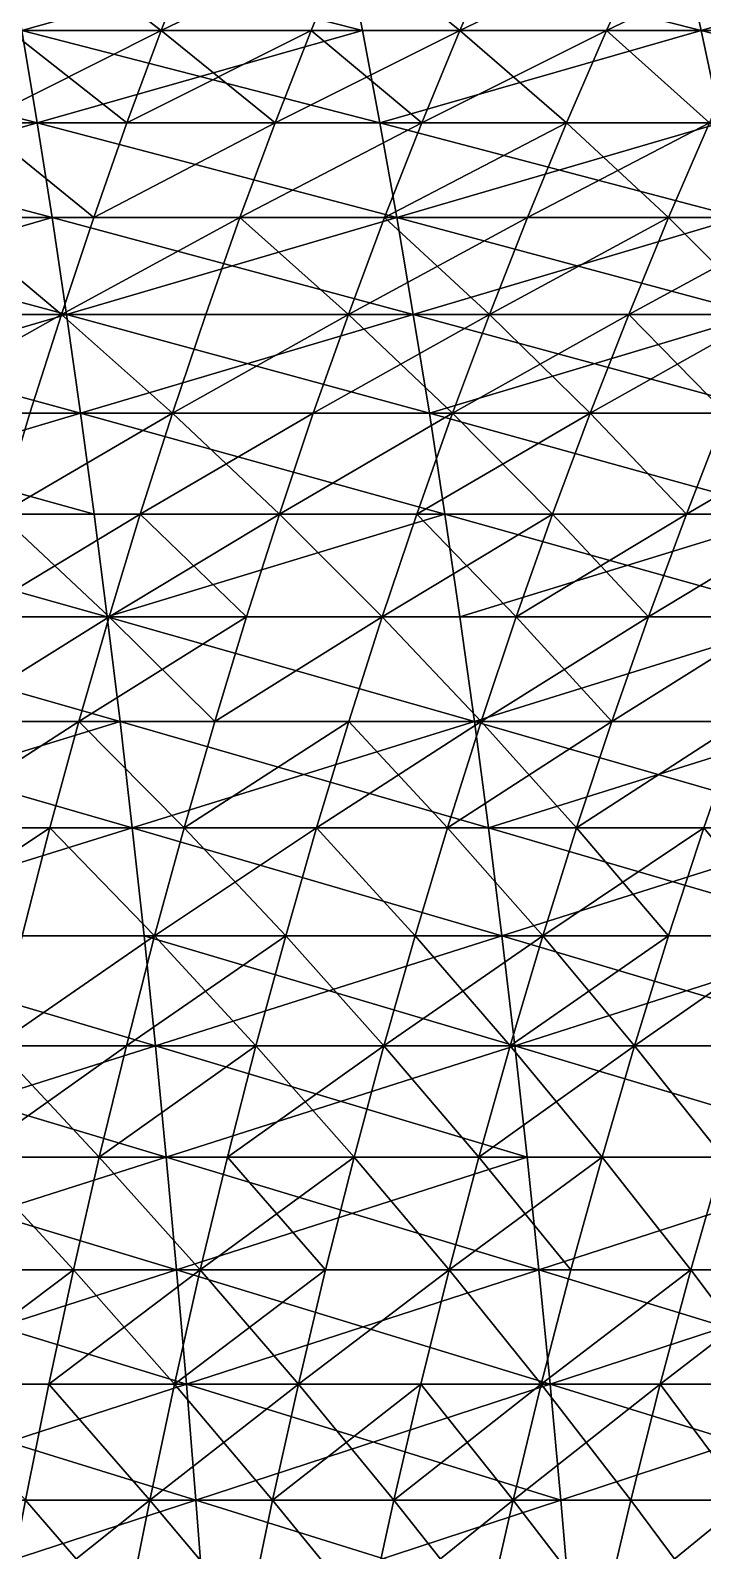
# Model space of a CAD drawing. Header units: millimetres. Extents: x -3250 to 6200, y -3250 to 3250.
# Drawn here: x 4178.6 to 4283.7, y 321.1 to 558.6 of the extents above; entities that cross this region are included whole.
import ezdxf

# ---------------------------------------------------------------- set-up
doc = ezdxf.new("R2010")
doc.units = ezdxf.units.MM
doc.header["$MEASUREMENT"] = 0
doc.layers.add('MESH_3D', color=2, linetype='CONTINUOUS')

msp = doc.modelspace()

# ---------------------------------------------------------------- linework, layer by layer
at = {"layer": 'MESH_3D'}
for points in [[(4156.18, 572.69, 1821.39), (4175.32, 558.59, 1843.71), (4180.47, 572.69, 1830.58)], [(4174.84, 572.69, 674.2), (4227.72, 572.69, 684.21), (4177.28, 558.59, 660.31)], [(4230.51, 558.59, 26029.61), (4174.84, 572.69, 26025.8), (4177.28, 558.59, 26039.69)], [(4227.72, 572.69, 26015.79), (4174.84, 572.69, 26025.8), (4230.51, 558.59, 26029.61)], [(4175.32, 558.59, 1843.71), (4199.04, 558.59, 1853.36), (4180.47, 572.69, 1830.58)], [(4177.28, 558.59, 660.31), (4227.72, 572.69, 684.21), (4230.51, 558.59, 670.39)], [(4180.47, 572.69, 1830.58), (4199.04, 558.59, 1853.36), (4204.52, 572.69, 1840.36)], [(4199.04, 558.59, 1853.36), (4228.32, 572.69, 1850.75), (4204.52, 572.69, 1840.36)], [(4199.04, 558.59, 1853.36), (4222.52, 558.59, 1863.6), (4228.32, 572.69, 1850.75)], [(4222.52, 558.59, 1863.6), (4245.73, 558.59, 1874.43), (4228.32, 572.69, 1850.75)], [(4227.72, 572.69, 684.21), (4280.33, 572.69, 695.53), (4283.47, 558.59, 681.78)], [(4227.72, 572.69, 684.21), (4283.47, 558.59, 681.78), (4230.51, 558.59, 670.39)], [(4283.47, 558.59, 26018.22), (4227.72, 572.69, 26015.79), (4230.51, 558.59, 26029.61)], [(4280.33, 572.69, 26004.47), (4227.72, 572.69, 26015.79), (4283.47, 558.59, 26018.22)], [(4228.32, 572.69, 1850.75), (4245.73, 558.59, 1874.43), (4251.85, 572.69, 1861.72)], [(4245.73, 558.59, 1874.43), (4275.1, 572.69, 1873.28), (4251.85, 572.69, 1861.72)], [(4245.73, 558.59, 1874.43), (4268.67, 558.59, 1885.83), (4275.1, 572.69, 1873.28)], [(4268.67, 558.59, 1885.83), (4291.31, 558.59, 1897.8), (4298.06, 572.69, 1885.41)], [(4268.67, 558.59, 1885.83), (4298.06, 572.69, 1885.41), (4275.1, 572.69, 1873.28)], [(4280.33, 572.69, 695.53), (4332.65, 572.69, 708.16), (4336.13, 558.59, 694.49)], [(4280.33, 572.69, 695.53), (4336.13, 558.59, 694.49), (4283.47, 558.59, 681.78)], [(4332.65, 572.69, 25991.84), (4280.33, 572.69, 26004.47), (4283.47, 558.59, 26018.22)], [(4332.65, 572.69, 25991.84), (4283.47, 558.59, 26018.22), (4336.13, 558.59, 26005.51)], [(4123.82, 558.59, 651.57), (4179.67, 544.14, 646.78), (4125.87, 544.14, 637.98)], [(4123.82, 558.59, 651.57), (4177.28, 558.59, 660.31), (4179.67, 544.14, 646.78)], [(4177.28, 558.59, 26039.69), (4125.87, 544.14, 26062.02), (4179.67, 544.14, 26053.22)], [(4170.29, 544.14, 1856.5), (4199.04, 558.59, 1853.36), (4175.32, 558.59, 1843.71)], [(4170.29, 544.14, 1856.5), (4193.7, 544.14, 1866.03), (4199.04, 558.59, 1853.36)], [(4193.7, 544.14, 24833.97), (4170.29, 544.14, 24843.5), (4175.32, 558.59, 24856.29)], [(4193.7, 544.14, 24833.97), (4175.32, 558.59, 24856.29), (4199.04, 558.59, 24846.64)], [(4177.28, 558.59, 660.31), (4233.23, 544.14, 656.91), (4179.67, 544.14, 646.78)], [(4177.28, 558.59, 660.31), (4230.51, 558.59, 670.39), (4233.23, 544.14, 656.91)], [(4230.51, 558.59, 26029.61), (4177.28, 558.59, 26039.69), (4179.67, 544.14, 26053.22)], [(4230.51, 558.59, 26029.61), (4179.67, 544.14, 26053.22), (4233.23, 544.14, 26043.09)], [(4193.7, 544.14, 1866.03), (4216.86, 544.14, 1876.14), (4222.52, 558.59, 1863.6)], [(4193.7, 544.14, 1866.03), (4222.52, 558.59, 1863.6), (4199.04, 558.59, 1853.36)], [(4216.86, 544.14, 24823.86), (4193.7, 544.14, 24833.97), (4199.04, 558.59, 24846.64)], [(4216.86, 544.14, 24823.86), (4199.04, 558.59, 24846.64), (4222.52, 558.59, 24836.4)], [(4216.86, 544.14, 1876.14), (4239.77, 544.14, 1886.82), (4222.52, 558.59, 1863.6)], [(4245.73, 558.59, 24825.57), (4216.86, 544.14, 24823.86), (4222.52, 558.59, 24836.4)], [(4239.77, 544.14, 24813.18), (4216.86, 544.14, 24823.86), (4245.73, 558.59, 24825.57)], [(4222.52, 558.59, 1863.6), (4239.77, 544.14, 1886.82), (4245.73, 558.59, 1874.43)], [(4230.51, 558.59, 670.39), (4283.47, 558.59, 681.78), (4233.23, 544.14, 656.91)], [(4283.47, 558.59, 26018.22), (4230.51, 558.59, 26029.61), (4233.23, 544.14, 26043.09)], [(4233.23, 544.14, 656.91), (4283.47, 558.59, 681.78), (4286.53, 544.14, 668.38)], [(4283.47, 558.59, 26018.22), (4233.23, 544.14, 26043.09), (4286.53, 544.14, 26031.62)], [(4239.77, 544.14, 1886.82), (4268.67, 558.59, 1885.83), (4245.73, 558.59, 1874.43)], [(4239.77, 544.14, 1886.82), (4262.4, 544.14, 1898.06), (4268.67, 558.59, 1885.83)], [(4262.4, 544.14, 24801.94), (4239.77, 544.14, 24813.18), (4245.73, 558.59, 24825.57)], [(4262.4, 544.14, 24801.94), (4245.73, 558.59, 24825.57), (4268.67, 558.59, 24814.17)], [(4262.4, 544.14, 1898.06), (4284.74, 544.14, 1909.87), (4268.67, 558.59, 1885.83)], [(4284.74, 544.14, 24790.13), (4262.4, 544.14, 24801.94), (4268.67, 558.59, 24814.17)], [(4268.67, 558.59, 1885.83), (4284.74, 544.14, 1909.87), (4291.31, 558.59, 1897.8)], [(4284.74, 544.14, 24790.13), (4268.67, 558.59, 24814.17), (4291.31, 558.59, 24802.2)], [(4283.47, 558.59, 681.78), (4336.13, 558.59, 694.49), (4339.52, 544.14, 681.17)], [(4283.47, 558.59, 681.78), (4339.52, 544.14, 681.17), (4286.53, 544.14, 668.38)], [(4336.13, 558.59, 26005.51), (4283.47, 558.59, 26018.22), (4286.53, 544.14, 26031.62)], [(4125.87, 544.14, 637.98), (4182, 529.35, 633.6), (4127.87, 529.35, 624.75)], [(4125.87, 544.14, 637.98), (4179.67, 544.14, 646.78), (4182, 529.35, 633.6)], [(4179.67, 544.14, 26053.22), (4125.87, 544.14, 26062.02), (4127.87, 529.35, 26075.25)], [(4179.67, 544.14, 26053.22), (4127.87, 529.35, 26075.25), (4182, 529.35, 26066.4)], [(4165.4, 529.35, 1868.96), (4188.5, 529.35, 1878.36), (4170.29, 544.14, 1856.5)], [(4188.5, 529.35, 24821.64), (4165.4, 529.35, 24831.04), (4170.29, 544.14, 24843.5)], [(4170.29, 544.14, 1856.5), (4188.5, 529.35, 1878.36), (4193.7, 544.14, 1866.03)], [(4188.5, 529.35, 24821.64), (4170.29, 544.14, 24843.5), (4193.7, 544.14, 24833.97)], [(4179.67, 544.14, 646.78), (4235.89, 529.35, 643.79), (4182, 529.35, 633.6)], [(4179.67, 544.14, 646.78), (4233.23, 544.14, 656.91), (4235.89, 529.35, 643.79)], [(4235.89, 529.35, 26056.21), (4179.67, 544.14, 26053.22), (4182, 529.35, 26066.4)], [(4233.23, 544.14, 26043.09), (4179.67, 544.14, 26053.22), (4235.89, 529.35, 26056.21)], [(4188.5, 529.35, 1878.36), (4216.86, 544.14, 1876.14), (4193.7, 544.14, 1866.03)], [(4188.5, 529.35, 1878.36), (4211.36, 529.35, 1888.33), (4216.86, 544.14, 1876.14)], [(4216.86, 544.14, 24823.86), (4188.5, 529.35, 24821.64), (4193.7, 544.14, 24833.97)], [(4211.36, 529.35, 24811.67), (4188.5, 529.35, 24821.64), (4216.86, 544.14, 24823.86)], [(4211.36, 529.35, 1888.33), (4239.77, 544.14, 1886.82), (4216.86, 544.14, 1876.14)], [(4211.36, 529.35, 1888.33), (4233.96, 529.35, 1898.87), (4239.77, 544.14, 1886.82)], [(4239.77, 544.14, 24813.18), (4211.36, 529.35, 24811.67), (4216.86, 544.14, 24823.86)], [(4233.96, 529.35, 24801.13), (4211.36, 529.35, 24811.67), (4239.77, 544.14, 24813.18)], [(4233.23, 544.14, 656.91), (4289.51, 529.35, 655.33), (4235.89, 529.35, 643.79)], [(4233.23, 544.14, 656.91), (4286.53, 544.14, 668.38), (4289.51, 529.35, 655.33)], [(4286.53, 544.14, 26031.62), (4233.23, 544.14, 26043.09), (4235.89, 529.35, 26056.21)], [(4233.96, 529.35, 1898.87), (4256.29, 529.35, 1909.97), (4262.4, 544.14, 1898.06)], [(4233.96, 529.35, 1898.87), (4262.4, 544.14, 1898.06), (4239.77, 544.14, 1886.82)], [(4262.4, 544.14, 24801.94), (4233.96, 529.35, 24801.13), (4239.77, 544.14, 24813.18)], [(4256.29, 529.35, 24790.03), (4233.96, 529.35, 24801.13), (4262.4, 544.14, 24801.94)], [(4286.53, 544.14, 26031.62), (4235.89, 529.35, 26056.21), (4289.51, 529.35, 26044.67)], [(4256.29, 529.35, 1909.97), (4284.74, 544.14, 1909.87), (4262.4, 544.14, 1898.06)], [(4256.29, 529.35, 1909.97), (4278.34, 529.35, 1921.62), (4284.74, 544.14, 1909.87)], [(4278.34, 529.35, 24778.38), (4256.29, 529.35, 24790.03), (4262.4, 544.14, 24801.94)], [(4278.34, 529.35, 24778.38), (4262.4, 544.14, 24801.94), (4284.74, 544.14, 24790.13)], [(4278.34, 529.35, 1921.62), (4300.09, 529.35, 1933.82), (4284.74, 544.14, 1909.87)], [(4300.09, 529.35, 24766.18), (4278.34, 529.35, 24778.38), (4284.74, 544.14, 24790.13)], [(4127.87, 529.35, 624.75), (4182, 529.35, 633.6), (4184.25, 514.23, 620.78)], [(4127.87, 529.35, 624.75), (4184.25, 514.23, 620.78), (4129.81, 514.23, 611.88)], [(4182, 529.35, 26066.4), (4127.87, 529.35, 26075.25), (4129.81, 514.23, 26088.12)], [(4182, 529.35, 26066.4), (4129.81, 514.23, 26088.12), (4184.25, 514.23, 26079.22)], [(4160.65, 514.23, 1881.07), (4183.45, 514.23, 1890.35), (4165.4, 529.35, 1868.96)], [(4183.45, 514.23, 24809.65), (4160.65, 514.23, 24818.93), (4165.4, 529.35, 24831.04)], [(4165.4, 529.35, 1868.96), (4183.45, 514.23, 1890.35), (4188.5, 529.35, 1878.36)], [(4183.45, 514.23, 24809.65), (4165.4, 529.35, 24831.04), (4188.5, 529.35, 24821.64)], [(4182, 529.35, 633.6), (4235.89, 529.35, 643.79), (4184.25, 514.23, 620.78)], [(4238.46, 514.23, 26068.96), (4182, 529.35, 26066.4), (4184.25, 514.23, 26079.22)], [(4235.89, 529.35, 26056.21), (4182, 529.35, 26066.4), (4238.46, 514.23, 26068.96)], [(4183.45, 514.23, 1890.35), (4206.01, 514.23, 1900.19), (4211.36, 529.35, 1888.33)], [(4183.45, 514.23, 1890.35), (4211.36, 529.35, 1888.33), (4188.5, 529.35, 1878.36)], [(4211.36, 529.35, 24811.67), (4183.45, 514.23, 24809.65), (4188.5, 529.35, 24821.64)], [(4206.01, 514.23, 24799.81), (4183.45, 514.23, 24809.65), (4211.36, 529.35, 24811.67)], [(4184.25, 514.23, 620.78), (4235.89, 529.35, 643.79), (4238.46, 514.23, 631.04)], [(4206.01, 514.23, 1900.19), (4228.31, 514.23, 1910.6), (4211.36, 529.35, 1888.33)], [(4228.31, 514.23, 24789.4), (4206.01, 514.23, 24799.81), (4211.36, 529.35, 24811.67)], [(4211.36, 529.35, 1888.33), (4228.31, 514.23, 1910.6), (4233.96, 529.35, 1898.87)], [(4228.31, 514.23, 24789.4), (4211.36, 529.35, 24811.67), (4233.96, 529.35, 24801.13)], [(4228.31, 514.23, 1910.6), (4256.29, 529.35, 1909.97), (4233.96, 529.35, 1898.87)], [(4228.31, 514.23, 1910.6), (4250.35, 514.23, 1921.55), (4256.29, 529.35, 1909.97)], [(4250.35, 514.23, 24778.45), (4228.31, 514.23, 24789.4), (4233.96, 529.35, 24801.13)], [(4250.35, 514.23, 24778.45), (4233.96, 529.35, 24801.13), (4256.29, 529.35, 24790.03)], [(4235.89, 529.35, 643.79), (4289.51, 529.35, 655.33), (4238.46, 514.23, 631.04)], [(4292.4, 514.23, 26057.36), (4235.89, 529.35, 26056.21), (4238.46, 514.23, 26068.96)], [(4289.51, 529.35, 26044.67), (4235.89, 529.35, 26056.21), (4292.4, 514.23, 26057.36)], [(4238.46, 514.23, 631.04), (4289.51, 529.35, 655.33), (4292.4, 514.23, 642.64)], [(4250.35, 514.23, 1921.55), (4278.34, 529.35, 1921.62), (4256.29, 529.35, 1909.97)], [(4250.35, 514.23, 1921.55), (4272.12, 514.23, 1933.05), (4278.34, 529.35, 1921.62)], [(4278.34, 529.35, 24778.38), (4250.35, 514.23, 24778.45), (4256.29, 529.35, 24790.03)], [(4272.12, 514.23, 24766.95), (4250.35, 514.23, 24778.45), (4278.34, 529.35, 24778.38)], [(4272.12, 514.23, 1933.05), (4293.58, 514.23, 1945.09), (4300.09, 529.35, 1933.82)], [(4272.12, 514.23, 1933.05), (4300.09, 529.35, 1933.82), (4278.34, 529.35, 1921.62)], [(4293.58, 514.23, 24754.91), (4272.12, 514.23, 24766.95), (4278.34, 529.35, 24778.38)], [(4293.58, 514.23, 24754.91), (4278.34, 529.35, 24778.38), (4300.09, 529.35, 24766.18)], [(4129.81, 514.23, 611.88), (4184.25, 514.23, 620.78), (4186.45, 498.79, 608.34)], [(4129.81, 514.23, 611.88), (4186.45, 498.79, 608.34), (4131.69, 498.79, 599.39)], [(4184.25, 514.23, 26079.22), (4129.81, 514.23, 26088.12), (4131.69, 498.79, 26100.61)], [(4184.25, 514.23, 26079.22), (4131.69, 498.79, 26100.61), (4186.45, 498.79, 26091.66)], [(4156.04, 498.79, 1892.83), (4178.54, 498.79, 1901.99), (4183.45, 514.23, 1890.35)], [(4156.04, 498.79, 1892.83), (4183.45, 514.23, 1890.35), (4160.65, 514.23, 1881.07)], [(4183.45, 514.23, 24809.65), (4156.04, 498.79, 24807.17), (4160.65, 514.23, 24818.93)], [(4178.54, 498.79, 24798.01), (4156.04, 498.79, 24807.17), (4183.45, 514.23, 24809.65)], [(4178.54, 498.79, 1901.99), (4200.81, 498.79, 1911.71), (4183.45, 514.23, 1890.35)], [(4200.81, 498.79, 24788.29), (4178.54, 498.79, 24798.01), (4183.45, 514.23, 24809.65)], [(4183.45, 514.23, 1890.35), (4200.81, 498.79, 1911.71), (4206.01, 514.23, 1900.19)], [(4200.81, 498.79, 24788.29), (4183.45, 514.23, 24809.65), (4206.01, 514.23, 24799.81)], [(4184.25, 514.23, 620.78), (4238.46, 514.23, 631.04), (4240.97, 498.79, 618.66)], [(4184.25, 514.23, 620.78), (4240.97, 498.79, 618.66), (4186.45, 498.79, 608.34)], [(4238.46, 514.23, 26068.96), (4184.25, 514.23, 26079.22), (4186.45, 498.79, 26091.66)], [(4238.46, 514.23, 26068.96), (4186.45, 498.79, 26091.66), (4240.97, 498.79, 26081.34)], [(4200.81, 498.79, 1911.71), (4228.31, 514.23, 1910.6), (4206.01, 514.23, 1900.19)], [(4200.81, 498.79, 1911.71), (4222.83, 498.79, 1921.97), (4228.31, 514.23, 1910.6)], [(4228.31, 514.23, 24789.4), (4200.81, 498.79, 24788.29), (4206.01, 514.23, 24799.81)], [(4222.83, 498.79, 24778.03), (4200.81, 498.79, 24788.29), (4228.31, 514.23, 24789.4)], [(4222.83, 498.79, 1921.97), (4244.59, 498.79, 1932.79), (4228.31, 514.23, 1910.6)], [(4250.35, 514.23, 24778.45), (4222.83, 498.79, 24778.03), (4228.31, 514.23, 24789.4)], [(4244.59, 498.79, 24767.21), (4222.83, 498.79, 24778.03), (4250.35, 514.23, 24778.45)], [(4228.31, 514.23, 1910.6), (4244.59, 498.79, 1932.79), (4250.35, 514.23, 1921.55)], [(4238.46, 514.23, 631.04), (4295.21, 498.79, 630.33), (4240.97, 498.79, 618.66)], [(4238.46, 514.23, 631.04), (4292.4, 514.23, 642.64), (4295.21, 498.79, 630.33)], [(4292.4, 514.23, 26057.36), (4238.46, 514.23, 26068.96), (4240.97, 498.79, 26081.34)], [(4292.4, 514.23, 26057.36), (4240.97, 498.79, 26081.34), (4295.21, 498.79, 26069.67)], [(4244.59, 498.79, 1932.79), (4266.08, 498.79, 1944.14), (4272.12, 514.23, 1933.05)], [(4244.59, 498.79, 1932.79), (4272.12, 514.23, 1933.05), (4250.35, 514.23, 1921.55)], [(4266.08, 498.79, 24755.86), (4244.59, 498.79, 24767.21), (4250.35, 514.23, 24778.45)], [(4266.08, 498.79, 24755.86), (4250.35, 514.23, 24778.45), (4272.12, 514.23, 24766.95)], [(4266.08, 498.79, 1944.14), (4287.27, 498.79, 1956.03), (4293.58, 514.23, 1945.09)], [(4266.08, 498.79, 1944.14), (4293.58, 514.23, 1945.09), (4272.12, 514.23, 1933.05)], [(4287.27, 498.79, 24743.97), (4266.08, 498.79, 24755.86), (4272.12, 514.23, 24766.95)], [(4287.27, 498.79, 24743.97), (4272.12, 514.23, 24766.95), (4293.58, 514.23, 24754.91)], [(4131.69, 498.79, 599.39), (4186.45, 498.79, 608.34), (4188.57, 483.04, 596.29)], [(4131.69, 498.79, 599.39), (4188.57, 483.04, 596.29), (4133.51, 483.04, 587.29)], [(4186.45, 498.79, 26091.66), (4131.69, 498.79, 26100.61), (4133.51, 483.04, 26112.71)], [(4186.45, 498.79, 26091.66), (4133.51, 483.04, 26112.71), (4188.57, 483.04, 26103.71)], [(4173.79, 483.04, 1913.27), (4200.81, 498.79, 1911.71), (4178.54, 498.79, 1901.99)], [(4173.79, 483.04, 1913.27), (4195.78, 483.04, 1922.86), (4200.81, 498.79, 1911.71)], [(4200.81, 498.79, 24788.29), (4173.79, 483.04, 24786.73), (4178.54, 498.79, 24798.01)], [(4195.78, 483.04, 24777.14), (4173.79, 483.04, 24786.73), (4200.81, 498.79, 24788.29)], [(4186.45, 498.79, 608.34), (4243.39, 483.04, 606.66), (4188.57, 483.04, 596.29)], [(4186.45, 498.79, 608.34), (4240.97, 498.79, 618.66), (4243.39, 483.04, 606.66)], [(4243.39, 483.04, 26093.34), (4186.45, 498.79, 26091.66), (4188.57, 483.04, 26103.71)], [(4240.97, 498.79, 26081.34), (4186.45, 498.79, 26091.66), (4243.39, 483.04, 26093.34)], [(4195.78, 483.04, 1922.86), (4222.83, 498.79, 1921.97), (4200.81, 498.79, 1911.71)], [(4195.78, 483.04, 1922.86), (4217.52, 483.04, 1933), (4222.83, 498.79, 1921.97)], [(4217.52, 483.04, 24767), (4195.78, 483.04, 24777.14), (4200.81, 498.79, 24788.29)], [(4217.52, 483.04, 24767), (4200.81, 498.79, 24788.29), (4222.83, 498.79, 24778.03)], [(4217.52, 483.04, 1933), (4239.01, 483.04, 1943.68), (4244.59, 498.79, 1932.79)], [(4217.52, 483.04, 1933), (4244.59, 498.79, 1932.79), (4222.83, 498.79, 1921.97)], [(4244.59, 498.79, 24767.21), (4217.52, 483.04, 24767), (4222.83, 498.79, 24778.03)], [(4239.01, 483.04, 24756.32), (4217.52, 483.04, 24767), (4244.59, 498.79, 24767.21)], [(4239.01, 483.04, 1943.68), (4266.08, 498.79, 1944.14), (4244.59, 498.79, 1932.79)], [(4239.01, 483.04, 1943.68), (4260.22, 483.04, 1954.89), (4266.08, 498.79, 1944.14)], [(4260.22, 483.04, 24745.11), (4239.01, 483.04, 24756.32), (4244.59, 498.79, 24767.21)], [(4240.97, 498.79, 618.66), (4297.94, 483.04, 618.4), (4243.39, 483.04, 606.66)], [(4240.97, 498.79, 618.66), (4295.21, 498.79, 630.33), (4297.94, 483.04, 618.4)], [(4297.94, 483.04, 26081.6), (4240.97, 498.79, 26081.34), (4243.39, 483.04, 26093.34)], [(4295.21, 498.79, 26069.67), (4240.97, 498.79, 26081.34), (4297.94, 483.04, 26081.6)], [(4260.22, 483.04, 24745.11), (4244.59, 498.79, 24767.21), (4266.08, 498.79, 24755.86)], [(4260.22, 483.04, 1954.89), (4281.15, 483.04, 1966.63), (4266.08, 498.79, 1944.14)], [(4281.15, 483.04, 24733.37), (4260.22, 483.04, 24745.11), (4266.08, 498.79, 24755.86)], [(4266.08, 498.79, 1944.14), (4281.15, 483.04, 1966.63), (4287.27, 498.79, 1956.03)], [(4281.15, 483.04, 24733.37), (4266.08, 498.79, 24755.86), (4287.27, 498.79, 24743.97)], [(4281.15, 483.04, 1966.63), (4308.16, 498.79, 1968.44), (4287.27, 498.79, 1956.03)], [(4281.15, 483.04, 1966.63), (4301.77, 483.04, 1978.88), (4308.16, 498.79, 1968.44)], [(4301.77, 483.04, 24721.12), (4281.15, 483.04, 24733.37), (4287.27, 498.79, 24743.97)], [(4133.51, 483.04, 587.29), (4190.63, 466.99, 584.63), (4135.28, 466.99, 575.58)], [(4133.51, 483.04, 587.29), (4188.57, 483.04, 596.29), (4190.63, 466.99, 584.63)], [(4190.63, 466.99, 26115.37), (4133.51, 483.04, 26112.71), (4135.28, 466.99, 26124.42)], [(4188.57, 483.04, 26103.71), (4133.51, 483.04, 26112.71), (4190.63, 466.99, 26115.37)], [(4169.19, 466.99, 1924.18), (4190.91, 466.99, 1933.66), (4195.78, 483.04, 1922.86)], [(4169.19, 466.99, 1924.18), (4195.78, 483.04, 1922.86), (4173.79, 483.04, 1913.27)], [(4190.91, 466.99, 24766.34), (4169.19, 466.99, 24775.82), (4173.79, 483.04, 24786.73)], [(4190.91, 466.99, 24766.34), (4173.79, 483.04, 24786.73), (4195.78, 483.04, 24777.14)], [(4188.57, 483.04, 596.29), (4243.39, 483.04, 606.66), (4190.63, 466.99, 584.63)], [(4243.39, 483.04, 26093.34), (4188.57, 483.04, 26103.71), (4190.63, 466.99, 26115.37)], [(4190.63, 466.99, 584.63), (4243.39, 483.04, 606.66), (4245.74, 466.99, 595.05)], [(4243.39, 483.04, 26093.34), (4190.63, 466.99, 26115.37), (4245.74, 466.99, 26104.95)], [(4190.91, 466.99, 1933.66), (4212.38, 466.99, 1943.67), (4195.78, 483.04, 1922.86)], [(4217.52, 483.04, 24767), (4190.91, 466.99, 24766.34), (4195.78, 483.04, 24777.14)], [(4212.38, 466.99, 24756.33), (4190.91, 466.99, 24766.34), (4217.52, 483.04, 24767)], [(4195.78, 483.04, 1922.86), (4212.38, 466.99, 1943.67), (4217.52, 483.04, 1933)], [(4212.38, 466.99, 1943.67), (4233.61, 466.99, 1954.22), (4217.52, 483.04, 1933)], [(4233.61, 466.99, 24745.78), (4212.38, 466.99, 24756.33), (4217.52, 483.04, 24767)], [(4217.52, 483.04, 1933), (4233.61, 466.99, 1954.22), (4239.01, 483.04, 1943.68)], [(4233.61, 466.99, 24745.78), (4217.52, 483.04, 24767), (4239.01, 483.04, 24756.32)], [(4233.61, 466.99, 1954.22), (4260.22, 483.04, 1954.89), (4239.01, 483.04, 1943.68)], [(4233.61, 466.99, 1954.22), (4254.56, 466.99, 1965.29), (4260.22, 483.04, 1954.89)], [(4254.56, 466.99, 24734.71), (4233.61, 466.99, 24745.78), (4239.01, 483.04, 24756.32)], [(4254.56, 466.99, 24734.71), (4239.01, 483.04, 24756.32), (4260.22, 483.04, 24745.11)], [(4243.39, 483.04, 606.66), (4300.57, 466.99, 606.85), (4245.74, 466.99, 595.05)], [(4243.39, 483.04, 606.66), (4297.94, 483.04, 618.4), (4300.57, 466.99, 606.85)], [(4297.94, 483.04, 26081.6), (4243.39, 483.04, 26093.34), (4245.74, 466.99, 26104.95)], [(4297.94, 483.04, 26081.6), (4245.74, 466.99, 26104.95), (4300.57, 466.99, 26093.15)], [(4254.56, 466.99, 1965.29), (4281.15, 483.04, 1966.63), (4260.22, 483.04, 1954.89)], [(4254.56, 466.99, 1965.29), (4275.22, 466.99, 1976.89), (4281.15, 483.04, 1966.63)], [(4275.22, 466.99, 24723.11), (4254.56, 466.99, 24734.71), (4260.22, 483.04, 24745.11)], [(4275.22, 466.99, 24723.11), (4260.22, 483.04, 24745.11), (4281.15, 483.04, 24733.37)], [(4275.22, 466.99, 1976.89), (4301.77, 483.04, 1978.88), (4281.15, 483.04, 1966.63)], [(4275.22, 466.99, 1976.89), (4295.6, 466.99, 1988.99), (4301.77, 483.04, 1978.88)], [(4301.77, 483.04, 24721.12), (4275.22, 466.99, 24723.11), (4281.15, 483.04, 24733.37)], [(4295.6, 466.99, 24711.01), (4275.22, 466.99, 24723.11), (4301.77, 483.04, 24721.12)], [(4135.28, 466.99, 575.58), (4190.63, 466.99, 584.63), (4192.62, 450.66, 573.36)], [(4135.28, 466.99, 575.58), (4192.62, 450.66, 573.36), (4136.98, 450.66, 564.26)], [(4192.62, 450.66, 26126.64), (4135.28, 466.99, 26124.42), (4136.98, 450.66, 26135.74)], [(4190.63, 466.99, 26115.37), (4135.28, 466.99, 26124.42), (4192.62, 450.66, 26126.64)], [(4164.74, 450.66, 1934.73), (4186.2, 450.66, 1944.09), (4190.91, 466.99, 1933.66)], [(4164.74, 450.66, 1934.73), (4190.91, 466.99, 1933.66), (4169.19, 466.99, 1924.18)], [(4190.91, 466.99, 24766.34), (4164.74, 450.66, 24765.27), (4169.19, 466.99, 24775.82)], [(4186.2, 450.66, 24755.91), (4164.74, 450.66, 24765.27), (4190.91, 466.99, 24766.34)], [(4186.2, 450.66, 1944.09), (4207.42, 450.66, 1953.98), (4212.38, 466.99, 1943.67)], [(4186.2, 450.66, 1944.09), (4212.38, 466.99, 1943.67), (4190.91, 466.99, 1933.66)], [(4207.42, 450.66, 24746.02), (4186.2, 450.66, 24755.91), (4190.91, 466.99, 24766.34)], [(4190.63, 466.99, 584.63), (4248.01, 450.66, 583.84), (4192.62, 450.66, 573.36)], [(4190.63, 466.99, 584.63), (4245.74, 466.99, 595.05), (4248.01, 450.66, 583.84)], [(4248.01, 450.66, 26116.16), (4190.63, 466.99, 26115.37), (4192.62, 450.66, 26126.64)], [(4245.74, 466.99, 26104.95), (4190.63, 466.99, 26115.37), (4248.01, 450.66, 26116.16)], [(4207.42, 450.66, 24746.02), (4190.91, 466.99, 24766.34), (4212.38, 466.99, 24756.33)], [(4207.42, 450.66, 1953.98), (4233.61, 466.99, 1954.22), (4212.38, 466.99, 1943.67)], [(4207.42, 450.66, 1953.98), (4228.39, 450.66, 1964.4), (4233.61, 466.99, 1954.22)], [(4233.61, 466.99, 24745.78), (4207.42, 450.66, 24746.02), (4212.38, 466.99, 24756.33)], [(4228.39, 450.66, 24735.6), (4207.42, 450.66, 24746.02), (4233.61, 466.99, 24745.78)], [(4228.39, 450.66, 1964.4), (4249.08, 450.66, 1975.34), (4233.61, 466.99, 1954.22)], [(4249.08, 450.66, 24724.66), (4228.39, 450.66, 24735.6), (4233.61, 466.99, 24745.78)], [(4233.61, 466.99, 1954.22), (4249.08, 450.66, 1975.34), (4254.56, 466.99, 1965.29)], [(4249.08, 450.66, 24724.66), (4233.61, 466.99, 24745.78), (4254.56, 466.99, 24734.71)], [(4245.74, 466.99, 595.05), (4300.57, 466.99, 606.85), (4248.01, 450.66, 583.84)], [(4300.57, 466.99, 26093.15), (4245.74, 466.99, 26104.95), (4248.01, 450.66, 26116.16)], [(4248.01, 450.66, 583.84), (4300.57, 466.99, 606.85), (4303.12, 450.66, 595.7)], [(4300.57, 466.99, 26093.15), (4248.01, 450.66, 26116.16), (4303.12, 450.66, 26104.3)], [(4249.08, 450.66, 1975.34), (4275.22, 466.99, 1976.89), (4254.56, 466.99, 1965.29)], [(4249.08, 450.66, 1975.34), (4269.5, 450.66, 1986.79), (4275.22, 466.99, 1976.89)], [(4269.5, 450.66, 24713.21), (4249.08, 450.66, 24724.66), (4254.56, 466.99, 24734.71)], [(4269.5, 450.66, 24713.21), (4254.56, 466.99, 24734.71), (4275.22, 466.99, 24723.11)], [(4269.5, 450.66, 1986.79), (4295.6, 466.99, 1988.99), (4275.22, 466.99, 1976.89)], [(4269.5, 450.66, 1986.79), (4289.63, 450.66, 1998.75), (4295.6, 466.99, 1988.99)], [(4295.6, 466.99, 24711.01), (4269.5, 450.66, 24713.21), (4275.22, 466.99, 24723.11)], [(4289.63, 450.66, 24701.25), (4269.5, 450.66, 24713.21), (4295.6, 466.99, 24711.01)], [(4136.98, 450.66, 564.26), (4194.53, 434.04, 562.5), (4138.63, 434.04, 553.36)], [(4136.98, 450.66, 564.26), (4192.62, 450.66, 573.36), (4194.53, 434.04, 562.5)], [(4192.62, 450.66, 26126.64), (4136.98, 450.66, 26135.74), (4138.63, 434.04, 26146.64)], [(4192.62, 450.66, 26126.64), (4138.63, 434.04, 26146.64), (4194.53, 434.04, 26137.5)], [(4160.46, 434.04, 1944.89), (4181.67, 434.04, 1954.14), (4186.2, 450.66, 1944.09)], [(4160.46, 434.04, 1944.89), (4186.2, 450.66, 1944.09), (4164.74, 450.66, 1934.73)], [(4186.2, 450.66, 24755.91), (4160.46, 434.04, 24755.11), (4164.74, 450.66, 24765.27)], [(4181.67, 434.04, 24745.86), (4160.46, 434.04, 24755.11), (4186.2, 450.66, 24755.91)], [(4181.67, 434.04, 1954.14), (4202.64, 434.04, 1963.92), (4186.2, 450.66, 1944.09)], [(4202.64, 434.04, 24736.08), (4181.67, 434.04, 24745.86), (4186.2, 450.66, 24755.91)], [(4186.2, 450.66, 1944.09), (4202.64, 434.04, 1963.92), (4207.42, 450.66, 1953.98)], [(4202.64, 434.04, 24736.08), (4186.2, 450.66, 24755.91), (4207.42, 450.66, 24746.02)], [(4192.62, 450.66, 573.36), (4248.01, 450.66, 583.84), (4250.19, 434.04, 573.03)], [(4192.62, 450.66, 573.36), (4250.19, 434.04, 573.03), (4194.53, 434.04, 562.5)], [(4248.01, 450.66, 26116.16), (4192.62, 450.66, 26126.64), (4194.53, 434.04, 26137.5)], [(4248.01, 450.66, 26116.16), (4194.53, 434.04, 26137.5), (4250.19, 434.04, 26126.97)], [(4202.64, 434.04, 1963.92), (4223.35, 434.04, 1974.22), (4228.39, 450.66, 1964.4)], [(4202.64, 434.04, 1963.92), (4228.39, 450.66, 1964.4), (4207.42, 450.66, 1953.98)], [(4228.39, 450.66, 24735.6), (4202.64, 434.04, 24736.08), (4207.42, 450.66, 24746.02)], [(4223.35, 434.04, 24725.78), (4202.64, 434.04, 24736.08), (4228.39, 450.66, 24735.6)], [(4223.35, 434.04, 1974.22), (4249.08, 450.66, 1975.34), (4228.39, 450.66, 1964.4)], [(4223.35, 434.04, 1974.22), (4243.81, 434.04, 1985.03), (4249.08, 450.66, 1975.34)], [(4243.81, 434.04, 24714.97), (4223.35, 434.04, 24725.78), (4228.39, 450.66, 24735.6)], [(4243.81, 434.04, 24714.97), (4228.39, 450.66, 24735.6), (4249.08, 450.66, 24724.66)], [(4243.81, 434.04, 1985.03), (4263.99, 434.04, 1996.35), (4269.5, 450.66, 1986.79)], [(4243.81, 434.04, 1985.03), (4269.5, 450.66, 1986.79), (4249.08, 450.66, 1975.34)], [(4263.99, 434.04, 24703.65), (4243.81, 434.04, 24714.97), (4249.08, 450.66, 24724.66)], [(4248.01, 450.66, 583.84), (4305.57, 434.04, 584.94), (4250.19, 434.04, 573.03)], [(4248.01, 450.66, 583.84), (4303.12, 450.66, 595.7), (4305.57, 434.04, 584.94)], [(4303.12, 450.66, 26104.3), (4248.01, 450.66, 26116.16), (4250.19, 434.04, 26126.97)], [(4263.99, 434.04, 24703.65), (4249.08, 450.66, 24724.66), (4269.5, 450.66, 24713.21)], [(4303.12, 450.66, 26104.3), (4250.19, 434.04, 26126.97), (4305.57, 434.04, 26115.06)], [(4263.99, 434.04, 1996.35), (4283.88, 434.04, 2008.16), (4289.63, 450.66, 1998.75)], [(4263.99, 434.04, 1996.35), (4289.63, 450.66, 1998.75), (4269.5, 450.66, 1986.79)], [(4289.63, 450.66, 24701.25), (4263.99, 434.04, 24703.65), (4269.5, 450.66, 24713.21)], [(4283.88, 434.04, 24691.84), (4263.99, 434.04, 24703.65), (4289.63, 450.66, 24701.25)], [(4138.63, 434.04, 553.36), (4194.53, 434.04, 562.5), (4140.21, 417.15, 542.86)], [(4194.53, 434.04, 26137.5), (4138.63, 434.04, 26146.64), (4140.21, 417.15, 26157.14)], [(4140.21, 417.15, 542.86), (4194.53, 434.04, 562.5), (4196.38, 417.15, 552.05)], [(4194.53, 434.04, 26137.5), (4140.21, 417.15, 26157.14), (4196.38, 417.15, 26147.95)], [(4156.34, 417.15, 1954.67), (4181.67, 434.04, 1954.14), (4160.46, 434.04, 1944.89)], [(4156.34, 417.15, 1954.67), (4177.3, 417.15, 1963.81), (4181.67, 434.04, 1954.14)], [(4177.3, 417.15, 24736.19), (4160.46, 434.04, 24755.11), (4181.67, 434.04, 24745.86)], [(4177.3, 417.15, 1963.81), (4198.03, 417.15, 1973.48), (4181.67, 434.04, 1954.14)], [(4198.03, 417.15, 24726.52), (4177.3, 417.15, 24736.19), (4181.67, 434.04, 24745.86)], [(4181.67, 434.04, 1954.14), (4198.03, 417.15, 1973.48), (4202.64, 434.04, 1963.92)], [(4198.03, 417.15, 24726.52), (4181.67, 434.04, 24745.86), (4202.64, 434.04, 24736.08)], [(4194.53, 434.04, 562.5), (4250.19, 434.04, 573.03), (4252.29, 417.15, 562.63)], [(4194.53, 434.04, 562.5), (4252.29, 417.15, 562.63), (4196.38, 417.15, 552.05)], [(4252.29, 417.15, 26137.37), (4194.53, 434.04, 26137.5), (4196.38, 417.15, 26147.95)], [(4250.19, 434.04, 26126.97), (4194.53, 434.04, 26137.5), (4252.29, 417.15, 26137.37)], [(4198.03, 417.15, 1973.48), (4223.35, 434.04, 1974.22), (4202.64, 434.04, 1963.92)], [(4198.03, 417.15, 1973.48), (4218.51, 417.15, 1983.66), (4223.35, 434.04, 1974.22)], [(4218.51, 417.15, 24716.34), (4198.03, 417.15, 24726.52), (4202.64, 434.04, 24736.08)], [(4218.51, 417.15, 24716.34), (4202.64, 434.04, 24736.08), (4223.35, 434.04, 24725.78)], [(4218.51, 417.15, 1983.66), (4238.73, 417.15, 1994.35), (4223.35, 434.04, 1974.22)], [(4238.73, 417.15, 24705.65), (4218.51, 417.15, 24716.34), (4223.35, 434.04, 24725.78)], [(4223.35, 434.04, 1974.22), (4238.73, 417.15, 1994.35), (4243.81, 434.04, 1985.03)], [(4238.73, 417.15, 24705.65), (4223.35, 434.04, 24725.78), (4243.81, 434.04, 24714.97)], [(4238.73, 417.15, 1994.35), (4258.68, 417.15, 2005.54), (4243.81, 434.04, 1985.03)], [(4258.68, 417.15, 24694.46), (4238.73, 417.15, 24705.65), (4243.81, 434.04, 24714.97)], [(4243.81, 434.04, 1985.03), (4258.68, 417.15, 2005.54), (4263.99, 434.04, 1996.35)], [(4258.68, 417.15, 24694.46), (4243.81, 434.04, 24714.97), (4263.99, 434.04, 24703.65)], [(4250.19, 434.04, 573.03), (4305.57, 434.04, 584.94), (4252.29, 417.15, 562.63)], [(4307.93, 417.15, 26125.4), (4250.19, 434.04, 26126.97), (4252.29, 417.15, 26137.37)], [(4305.57, 434.04, 26115.06), (4250.19, 434.04, 26126.97), (4307.93, 417.15, 26125.4)], [(4252.29, 417.15, 562.63), (4305.57, 434.04, 584.94), (4307.93, 417.15, 574.6)], [(4258.68, 417.15, 2005.54), (4283.88, 434.04, 2008.16), (4263.99, 434.04, 1996.35)], [(4258.68, 417.15, 2005.54), (4278.35, 417.15, 2017.22), (4283.88, 434.04, 2008.16)], [(4278.35, 417.15, 24682.78), (4258.68, 417.15, 24694.46), (4263.99, 434.04, 24703.65)], [(4278.35, 417.15, 24682.78), (4263.99, 434.04, 24703.65), (4283.88, 434.04, 24691.84)], [(4278.35, 417.15, 2017.22), (4297.71, 417.15, 2029.39), (4283.88, 434.04, 2008.16)], [(4297.71, 417.15, 24670.61), (4278.35, 417.15, 24682.78), (4283.88, 434.04, 24691.84)], [(4140.21, 417.15, 542.86), (4198.14, 400, 542.01), (4141.73, 400, 532.79)], [(4140.21, 417.15, 542.86), (4196.38, 417.15, 552.05), (4198.14, 400, 542.01)], [(4198.14, 400, 26157.99), (4140.21, 417.15, 26157.14), (4141.73, 400, 26167.21)], [(4196.38, 417.15, 26147.95), (4140.21, 417.15, 26157.14), (4198.14, 400, 26157.99)], [(4173.11, 400, 1973.1), (4198.03, 417.15, 1973.48), (4177.3, 417.15, 1963.81)], [(4173.11, 400, 1973.1), (4193.61, 400, 1982.66), (4198.03, 417.15, 1973.48)], [(4198.03, 417.15, 24726.52), (4173.11, 400, 24726.9), (4177.3, 417.15, 24736.19)], [(4193.61, 400, 24717.34), (4173.11, 400, 24726.9), (4198.03, 417.15, 24726.52)], [(4193.61, 400, 1982.66), (4218.51, 417.15, 1983.66), (4198.03, 417.15, 1973.48)], [(4193.61, 400, 1982.66), (4213.87, 400, 1992.73), (4218.51, 417.15, 1983.66)], [(4213.87, 400, 24707.27), (4193.61, 400, 24717.34), (4198.03, 417.15, 24726.52)], [(4196.38, 417.15, 552.05), (4254.31, 400, 552.64), (4198.14, 400, 542.01)], [(4196.38, 417.15, 552.05), (4252.29, 417.15, 562.63), (4254.31, 400, 552.64)], [(4252.29, 417.15, 26137.37), (4196.38, 417.15, 26147.95), (4198.14, 400, 26157.99)], [(4213.87, 400, 24707.27), (4198.03, 417.15, 24726.52), (4218.51, 417.15, 24716.34)], [(4252.29, 417.15, 26137.37), (4198.14, 400, 26157.99), (4254.31, 400, 26147.36)], [(4213.87, 400, 1992.73), (4233.86, 400, 2003.3), (4218.51, 417.15, 1983.66)], [(4233.86, 400, 24696.7), (4213.87, 400, 24707.27), (4218.51, 417.15, 24716.34)], [(4218.51, 417.15, 1983.66), (4233.86, 400, 2003.3), (4238.73, 417.15, 1994.35)], [(4233.86, 400, 24696.7), (4218.51, 417.15, 24716.34), (4238.73, 417.15, 24705.65)], [(4233.86, 400, 2003.3), (4258.68, 417.15, 2005.54), (4238.73, 417.15, 1994.35)], [(4233.86, 400, 2003.3), (4253.59, 400, 2014.36), (4258.68, 417.15, 2005.54)], [(4253.59, 400, 24685.64), (4233.86, 400, 24696.7), (4238.73, 417.15, 24705.65)], [(4253.59, 400, 24685.64), (4238.73, 417.15, 24705.65), (4258.68, 417.15, 24694.46)], [(4252.29, 417.15, 562.63), (4310.2, 400, 564.67), (4254.31, 400, 552.64)], [(4252.29, 417.15, 562.63), (4307.93, 417.15, 574.6), (4310.2, 400, 564.67)], [(4307.93, 417.15, 26125.4), (4252.29, 417.15, 26137.37), (4254.31, 400, 26147.36)], [(4253.59, 400, 2014.36), (4278.35, 417.15, 2017.22), (4258.68, 417.15, 2005.54)], [(4253.59, 400, 2014.36), (4273.04, 400, 2025.91), (4278.35, 417.15, 2017.22)], [(4273.04, 400, 24674.09), (4253.59, 400, 24685.64), (4258.68, 417.15, 24694.46)], [(4307.93, 417.15, 26125.4), (4254.31, 400, 26147.36), (4310.2, 400, 26135.33)], [(4273.04, 400, 24674.09), (4258.68, 417.15, 24694.46), (4278.35, 417.15, 24682.78)], [(4273.04, 400, 2025.91), (4292.19, 400, 2037.95), (4297.71, 417.15, 2029.39)], [(4273.04, 400, 2025.91), (4297.71, 417.15, 2029.39), (4278.35, 417.15, 2017.22)], [(4297.71, 417.15, 24670.61), (4273.04, 400, 24674.09), (4278.35, 417.15, 24682.78)], [(4292.19, 400, 24662.05), (4273.04, 400, 24674.09), (4297.71, 417.15, 24670.61)], [(4141.73, 400, 532.79), (4198.14, 400, 542.01), (4199.84, 382.6, 532.4)], [(4141.73, 400, 532.79), (4199.84, 382.6, 532.4), (4143.18, 382.6, 523.14)], [(4198.14, 400, 26157.99), (4141.73, 400, 26167.21), (4143.18, 382.6, 26176.86)], [(4198.14, 400, 26157.99), (4143.18, 382.6, 26176.86), (4199.84, 382.6, 26167.6)], [(4169.1, 382.6, 1981.99), (4189.38, 382.6, 1991.45), (4173.11, 400, 1973.1)], [(4193.61, 400, 24717.34), (4169.1, 382.6, 24718.01), (4173.11, 400, 24726.9)], [(4189.38, 382.6, 24708.55), (4169.1, 382.6, 24718.01), (4193.61, 400, 24717.34)], [(4173.11, 400, 1973.1), (4189.38, 382.6, 1991.45), (4193.61, 400, 1982.66)], [(4189.38, 382.6, 1991.45), (4209.41, 382.6, 2001.41), (4213.87, 400, 1992.73)], [(4189.38, 382.6, 1991.45), (4213.87, 400, 1992.73), (4193.61, 400, 1982.66)], [(4213.87, 400, 24707.27), (4189.38, 382.6, 24708.55), (4193.61, 400, 24717.34)], [(4209.41, 382.6, 24698.59), (4189.38, 382.6, 24708.55), (4213.87, 400, 24707.27)], [(4198.14, 400, 542.01), (4254.31, 400, 552.64), (4199.84, 382.6, 532.4)], [(4256.25, 382.6, 26156.92), (4198.14, 400, 26157.99), (4199.84, 382.6, 26167.6)], [(4254.31, 400, 26147.36), (4198.14, 400, 26157.99), (4256.25, 382.6, 26156.92)], [(4199.84, 382.6, 532.4), (4254.31, 400, 552.64), (4256.25, 382.6, 543.08)], [(4209.41, 382.6, 2001.41), (4233.86, 400, 2003.3), (4213.87, 400, 1992.73)], [(4209.41, 382.6, 2001.41), (4229.2, 382.6, 2011.86), (4233.86, 400, 2003.3)], [(4229.2, 382.6, 24688.14), (4209.41, 382.6, 24698.59), (4213.87, 400, 24707.27)], [(4229.2, 382.6, 24688.14), (4213.87, 400, 24707.27), (4233.86, 400, 24696.7)], [(4229.2, 382.6, 2011.86), (4248.71, 382.6, 2022.81), (4233.86, 400, 2003.3)], [(4248.71, 382.6, 24677.19), (4229.2, 382.6, 24688.14), (4233.86, 400, 24696.7)], [(4233.86, 400, 2003.3), (4248.71, 382.6, 2022.81), (4253.59, 400, 2014.36)], [(4248.71, 382.6, 24677.19), (4233.86, 400, 24696.7), (4253.59, 400, 24685.64)], [(4248.71, 382.6, 2022.81), (4273.04, 400, 2025.91), (4253.59, 400, 2014.36)], [(4248.71, 382.6, 2022.81), (4267.95, 382.6, 2034.24), (4273.04, 400, 2025.91)], [(4267.95, 382.6, 24665.76), (4248.71, 382.6, 24677.19), (4253.59, 400, 24685.64)], [(4267.95, 382.6, 24665.76), (4253.59, 400, 24685.64), (4273.04, 400, 24674.09)], [(4254.31, 400, 552.64), (4310.2, 400, 564.67), (4312.37, 382.6, 555.15)], [(4254.31, 400, 552.64), (4312.37, 382.6, 555.15), (4256.25, 382.6, 543.08)], [(4312.37, 382.6, 26144.85), (4254.31, 400, 26147.36), (4256.25, 382.6, 26156.92)], [(4310.2, 400, 26135.33), (4254.31, 400, 26147.36), (4312.37, 382.6, 26144.85)], [(4267.95, 382.6, 2034.24), (4286.89, 382.6, 2046.14), (4273.04, 400, 2025.91)], [(4286.89, 382.6, 24653.86), (4267.95, 382.6, 24665.76), (4273.04, 400, 24674.09)], [(4273.04, 400, 2025.91), (4286.89, 382.6, 2046.14), (4292.19, 400, 2037.95)], [(4286.89, 382.6, 24653.86), (4273.04, 400, 24674.09), (4292.19, 400, 24662.05)], [(4143.18, 382.6, 523.14), (4201.46, 364.97, 523.23), (4144.57, 364.97, 513.92)], [(4143.18, 382.6, 523.14), (4199.84, 382.6, 532.4), (4201.46, 364.97, 523.23)], [(4199.84, 382.6, 26167.6), (4143.18, 382.6, 26176.86), (4144.57, 364.97, 26186.08)], [(4199.84, 382.6, 26167.6), (4144.57, 364.97, 26186.08), (4201.46, 364.97, 26176.77)], [(4165.27, 364.97, 1990.49), (4185.33, 364.97, 1999.85), (4169.1, 382.6, 1981.99)], [(4185.33, 364.97, 24700.15), (4165.27, 364.97, 24709.51), (4169.1, 382.6, 24718.01)], [(4169.1, 382.6, 1981.99), (4185.33, 364.97, 1999.85), (4189.38, 382.6, 1991.45)], [(4185.33, 364.97, 24700.15), (4169.1, 382.6, 24718.01), (4189.38, 382.6, 24708.55)], [(4185.33, 364.97, 1999.85), (4205.16, 364.97, 2009.7), (4189.38, 382.6, 1991.45)], [(4205.16, 364.97, 24690.3), (4185.33, 364.97, 24700.15), (4189.38, 382.6, 24708.55)], [(4189.38, 382.6, 1991.45), (4205.16, 364.97, 2009.7), (4209.41, 382.6, 2001.41)], [(4205.16, 364.97, 24690.3), (4189.38, 382.6, 24708.55), (4209.41, 382.6, 24698.59)], [(4199.84, 382.6, 532.4), (4256.25, 382.6, 543.08), (4258.09, 364.97, 533.94)], [(4199.84, 382.6, 532.4), (4258.09, 364.97, 533.94), (4201.46, 364.97, 523.23)], [(4256.25, 382.6, 26156.92), (4199.84, 382.6, 26167.6), (4201.46, 364.97, 26176.77)], [(4256.25, 382.6, 26156.92), (4201.46, 364.97, 26176.77), (4258.09, 364.97, 26166.06)], [(4205.16, 364.97, 2009.7), (4229.2, 382.6, 2011.86), (4209.41, 382.6, 2001.41)], [(4205.16, 364.97, 2009.7), (4224.74, 364.97, 2020.05), (4229.2, 382.6, 2011.86)], [(4224.74, 364.97, 24679.95), (4205.16, 364.97, 24690.3), (4209.41, 382.6, 24698.59)], [(4224.74, 364.97, 24679.95), (4209.41, 382.6, 24698.59), (4229.2, 382.6, 24688.14)], [(4224.74, 364.97, 2020.05), (4244.05, 364.97, 2030.88), (4229.2, 382.6, 2011.86)], [(4244.05, 364.97, 24669.12), (4224.74, 364.97, 24679.95), (4229.2, 382.6, 24688.14)], [(4229.2, 382.6, 2011.86), (4244.05, 364.97, 2030.88), (4248.71, 382.6, 2022.81)], [(4244.05, 364.97, 24669.12), (4229.2, 382.6, 24688.14), (4248.71, 382.6, 24677.19)], [(4244.05, 364.97, 2030.88), (4263.09, 364.97, 2042.19), (4267.95, 382.6, 2034.24)], [(4244.05, 364.97, 2030.88), (4267.95, 382.6, 2034.24), (4248.71, 382.6, 2022.81)], [(4263.09, 364.97, 24657.81), (4244.05, 364.97, 24669.12), (4248.71, 382.6, 24677.19)], [(4263.09, 364.97, 24657.81), (4248.71, 382.6, 24677.19), (4267.95, 382.6, 24665.76)], [(4256.25, 382.6, 543.08), (4312.37, 382.6, 555.15), (4258.09, 364.97, 533.94)], [(4312.37, 382.6, 26144.85), (4256.25, 382.6, 26156.92), (4258.09, 364.97, 26166.06)], [(4258.09, 364.97, 533.94), (4312.37, 382.6, 555.15), (4314.45, 364.97, 546.07)], [(4312.37, 382.6, 26144.85), (4258.09, 364.97, 26166.06), (4314.45, 364.97, 26153.93)], [(4263.09, 364.97, 2042.19), (4281.84, 364.97, 2053.97), (4267.95, 382.6, 2034.24)], [(4281.84, 364.97, 24646.03), (4263.09, 364.97, 24657.81), (4267.95, 382.6, 24665.76)], [(4267.95, 382.6, 2034.24), (4281.84, 364.97, 2053.97), (4286.89, 382.6, 2046.14)], [(4281.84, 364.97, 24646.03), (4267.95, 382.6, 24665.76), (4286.89, 382.6, 24653.86)], [(4281.84, 364.97, 2053.97), (4300.29, 364.97, 2066.22), (4286.89, 382.6, 2046.14)], [(4300.29, 364.97, 24633.78), (4281.84, 364.97, 24646.03), (4286.89, 382.6, 24653.86)], [(4144.57, 364.97, 513.92), (4201.46, 364.97, 523.23), (4203, 347.11, 514.48)], [(4144.57, 364.97, 513.92), (4203, 347.11, 514.48), (4145.89, 347.11, 505.15)], [(4201.46, 364.97, 26176.77), (4144.57, 364.97, 26186.08), (4145.89, 347.11, 26194.85)], [(4201.46, 364.97, 26176.77), (4145.89, 347.11, 26194.85), (4203, 347.11, 26185.52)], [(4161.61, 347.11, 1998.58), (4181.48, 347.11, 2007.85), (4185.33, 364.97, 1999.85)], [(4161.61, 347.11, 1998.58), (4185.33, 364.97, 1999.85), (4165.27, 364.97, 1990.49)], [(4185.33, 364.97, 24700.15), (4161.61, 347.11, 24701.42), (4165.27, 364.97, 24709.51)], [(4181.48, 347.11, 24692.15), (4161.61, 347.11, 24701.42), (4185.33, 364.97, 24700.15)], [(4181.48, 347.11, 2007.85), (4201.11, 347.11, 2017.6), (4205.16, 364.97, 2009.7)], [(4181.48, 347.11, 2007.85), (4205.16, 364.97, 2009.7), (4185.33, 364.97, 1999.85)], [(4201.11, 347.11, 24682.4), (4181.48, 347.11, 24692.15), (4185.33, 364.97, 24700.15)], [(4201.11, 347.11, 24682.4), (4185.33, 364.97, 24700.15), (4205.16, 364.97, 24690.3)], [(4201.11, 347.11, 2017.6), (4224.74, 364.97, 2020.05), (4205.16, 364.97, 2009.7)], [(4201.11, 347.11, 2017.6), (4220.49, 347.11, 2027.85), (4224.74, 364.97, 2020.05)], [(4220.49, 347.11, 24672.15), (4201.11, 347.11, 24682.4), (4205.16, 364.97, 24690.3)], [(4201.46, 364.97, 523.23), (4258.09, 364.97, 533.94), (4203, 347.11, 514.48)], [(4259.85, 347.11, 26174.76), (4201.46, 364.97, 26176.77), (4203, 347.11, 26185.52)], [(4258.09, 364.97, 26166.06), (4201.46, 364.97, 26176.77), (4259.85, 347.11, 26174.76)], [(4203, 347.11, 514.48), (4258.09, 364.97, 533.94), (4259.85, 347.11, 525.24)], [(4220.49, 347.11, 24672.15), (4205.16, 364.97, 24690.3), (4224.74, 364.97, 24679.95)], [(4220.49, 347.11, 2027.85), (4239.61, 347.11, 2038.57), (4244.05, 364.97, 2030.88)], [(4220.49, 347.11, 2027.85), (4244.05, 364.97, 2030.88), (4224.74, 364.97, 2020.05)], [(4244.05, 364.97, 24669.12), (4220.49, 347.11, 24672.15), (4224.74, 364.97, 24679.95)], [(4239.61, 347.11, 24661.43), (4220.49, 347.11, 24672.15), (4244.05, 364.97, 24669.12)], [(4239.61, 347.11, 2038.57), (4258.46, 347.11, 2049.77), (4244.05, 364.97, 2030.88)], [(4258.46, 347.11, 24650.23), (4239.61, 347.11, 24661.43), (4244.05, 364.97, 24669.12)], [(4244.05, 364.97, 2030.88), (4258.46, 347.11, 2049.77), (4263.09, 364.97, 2042.19)], [(4258.46, 347.11, 24650.23), (4244.05, 364.97, 24669.12), (4263.09, 364.97, 24657.81)], [(4258.09, 364.97, 533.94), (4314.45, 364.97, 546.07), (4316.42, 347.11, 537.41)], [(4258.09, 364.97, 533.94), (4316.42, 347.11, 537.41), (4259.85, 347.11, 525.24)], [(4314.45, 364.97, 26153.93), (4258.09, 364.97, 26166.06), (4259.85, 347.11, 26174.76)], [(4258.46, 347.11, 2049.77), (4281.84, 364.97, 2053.97), (4263.09, 364.97, 2042.19)], [(4258.46, 347.11, 2049.77), (4277.02, 347.11, 2061.43), (4281.84, 364.97, 2053.97)], [(4281.84, 364.97, 24646.03), (4258.46, 347.11, 24650.23), (4263.09, 364.97, 24657.81)], [(4277.02, 347.11, 24638.57), (4258.46, 347.11, 24650.23), (4281.84, 364.97, 24646.03)], [(4314.45, 364.97, 26153.93), (4259.85, 347.11, 26174.76), (4316.42, 347.11, 26162.59)], [(4277.02, 347.11, 2061.43), (4295.29, 347.11, 2073.55), (4300.29, 364.97, 2066.22)], [(4277.02, 347.11, 2061.43), (4300.29, 364.97, 2066.22), (4281.84, 364.97, 2053.97)], [(4295.29, 347.11, 24626.45), (4277.02, 347.11, 24638.57), (4281.84, 364.97, 24646.03)], [(4295.29, 347.11, 24626.45), (4281.84, 364.97, 24646.03), (4300.29, 364.97, 24633.78)], [(4145.89, 347.11, 505.15), (4204.46, 329.03, 506.18), (4147.15, 329.03, 496.81)], [(4145.89, 347.11, 505.15), (4203, 347.11, 514.48), (4204.46, 329.03, 506.18)], [(4203, 347.11, 26185.52), (4145.89, 347.11, 26194.85), (4147.15, 329.03, 26203.19)], [(4203, 347.11, 26185.52), (4147.15, 329.03, 26203.19), (4204.46, 329.03, 26193.82)], [(4161.61, 347.11, 1998.58), (4177.82, 329.03, 2015.44), (4181.48, 347.11, 2007.85)], [(4177.82, 329.03, 24684.56), (4161.61, 347.11, 24701.42), (4181.48, 347.11, 24692.15)], [(4177.82, 329.03, 2015.44), (4197.27, 329.03, 2025.1), (4181.48, 347.11, 2007.85)], [(4197.27, 329.03, 24674.9), (4177.82, 329.03, 24684.56), (4181.48, 347.11, 24692.15)], [(4181.48, 347.11, 2007.85), (4197.27, 329.03, 2025.1), (4201.11, 347.11, 2017.6)], [(4197.27, 329.03, 24674.9), (4181.48, 347.11, 24692.15), (4201.11, 347.11, 24682.4)], [(4197.27, 329.03, 2025.1), (4220.49, 347.11, 2027.85), (4201.11, 347.11, 2017.6)], [(4197.27, 329.03, 2025.1), (4216.46, 329.03, 2035.25), (4220.49, 347.11, 2027.85)], [(4216.46, 329.03, 24664.75), (4197.27, 329.03, 24674.9), (4201.11, 347.11, 24682.4)], [(4216.46, 329.03, 24664.75), (4201.11, 347.11, 24682.4), (4220.49, 347.11, 24672.15)], [(4203, 347.11, 514.48), (4261.52, 329.03, 516.98), (4204.46, 329.03, 506.18)], [(4203, 347.11, 514.48), (4259.85, 347.11, 525.24), (4261.52, 329.03, 516.98)], [(4259.85, 347.11, 26174.76), (4203, 347.11, 26185.52), (4204.46, 329.03, 26193.82)], [(4259.85, 347.11, 26174.76), (4204.46, 329.03, 26193.82), (4261.52, 329.03, 26183.02)], [(4216.46, 329.03, 2035.25), (4235.4, 329.03, 2045.87), (4239.61, 347.11, 2038.57)], [(4216.46, 329.03, 2035.25), (4239.61, 347.11, 2038.57), (4220.49, 347.11, 2027.85)], [(4235.4, 329.03, 24654.13), (4216.46, 329.03, 24664.75), (4220.49, 347.11, 24672.15)], [(4235.4, 329.03, 24654.13), (4220.49, 347.11, 24672.15), (4239.61, 347.11, 24661.43)], [(4235.4, 329.03, 2045.87), (4254.06, 329.03, 2056.96), (4258.46, 347.11, 2049.77)], [(4235.4, 329.03, 2045.87), (4258.46, 347.11, 2049.77), (4239.61, 347.11, 2038.57)], [(4254.06, 329.03, 24643.04), (4235.4, 329.03, 24654.13), (4239.61, 347.11, 24661.43)], [(4254.06, 329.03, 24643.04), (4239.61, 347.11, 24661.43), (4258.46, 347.11, 24650.23)], [(4254.06, 329.03, 2056.96), (4277.02, 347.11, 2061.43), (4258.46, 347.11, 2049.77)], [(4254.06, 329.03, 2056.96), (4272.45, 329.03, 2068.51), (4277.02, 347.11, 2061.43)], [(4272.45, 329.03, 24631.49), (4254.06, 329.03, 24643.04), (4258.46, 347.11, 24650.23)], [(4272.45, 329.03, 24631.49), (4258.46, 347.11, 24650.23), (4277.02, 347.11, 24638.57)], [(4259.85, 347.11, 525.24), (4318.3, 329.03, 529.19), (4261.52, 329.03, 516.98)], [(4259.85, 347.11, 525.24), (4316.42, 347.11, 537.41), (4318.3, 329.03, 529.19)], [(4316.42, 347.11, 26162.59), (4259.85, 347.11, 26174.76), (4261.52, 329.03, 26183.02)], [(4316.42, 347.11, 26162.59), (4261.52, 329.03, 26183.02), (4318.3, 329.03, 26170.81)], [(4272.45, 329.03, 2068.51), (4290.54, 329.03, 2080.52), (4277.02, 347.11, 2061.43)], [(4290.54, 329.03, 24619.48), (4272.45, 329.03, 24631.49), (4277.02, 347.11, 24638.57)], [(4277.02, 347.11, 2061.43), (4290.54, 329.03, 2080.52), (4295.29, 347.11, 2073.55)], [(4290.54, 329.03, 24619.48), (4277.02, 347.11, 24638.57), (4295.29, 347.11, 24626.45)], [(4147.15, 329.03, 496.81), (4204.46, 329.03, 506.18), (4205.85, 310.75, 498.33)], [(4147.15, 329.03, 496.81), (4205.85, 310.75, 498.33), (4148.34, 310.75, 488.92)], [(4204.46, 329.03, 26193.82), (4147.15, 329.03, 26203.19), (4148.34, 310.75, 26211.08)], [(4204.46, 329.03, 26193.82), (4148.34, 310.75, 26211.08), (4205.85, 310.75, 26201.67)], [(4174.36, 310.75, 2022.63), (4193.63, 310.75, 2032.2), (4197.27, 329.03, 2025.1)], [(4174.36, 310.75, 2022.63), (4197.27, 329.03, 2025.1), (4177.82, 329.03, 2015.44)], [(4193.63, 310.75, 24667.8), (4174.36, 310.75, 24677.37), (4177.82, 329.03, 24684.56)], [(4193.63, 310.75, 24667.8), (4177.82, 329.03, 24684.56), (4197.27, 329.03, 24674.9)], [(4193.63, 310.75, 2032.2), (4212.65, 310.75, 2042.25), (4197.27, 329.03, 2025.1)], [(4212.65, 310.75, 24657.75), (4193.63, 310.75, 24667.8), (4197.27, 329.03, 24674.9)], [(4197.27, 329.03, 2025.1), (4212.65, 310.75, 2042.25), (4216.46, 329.03, 2035.25)], [(4212.65, 310.75, 24657.75), (4197.27, 329.03, 24674.9), (4216.46, 329.03, 24664.75)], [(4204.46, 329.03, 506.18), (4261.52, 329.03, 516.98), (4263.1, 310.75, 509.16)], [(4204.46, 329.03, 506.18), (4263.1, 310.75, 509.16), (4205.85, 310.75, 498.33)], [(4261.52, 329.03, 26183.02), (4204.46, 329.03, 26193.82), (4205.85, 310.75, 26201.67)], [(4261.52, 329.03, 26183.02), (4205.85, 310.75, 26201.67), (4263.1, 310.75, 26190.84)], [(4212.65, 310.75, 2042.25), (4231.41, 310.75, 2052.78), (4216.46, 329.03, 2035.25)], [(4231.41, 310.75, 24647.22), (4212.65, 310.75, 24657.75), (4216.46, 329.03, 24664.75)], [(4216.46, 329.03, 2035.25), (4231.41, 310.75, 2052.78), (4235.4, 329.03, 2045.87)], [(4231.41, 310.75, 24647.22), (4216.46, 329.03, 24664.75), (4235.4, 329.03, 24654.13)], [(4231.41, 310.75, 2052.78), (4249.9, 310.75, 2063.76), (4254.06, 329.03, 2056.96)], [(4231.41, 310.75, 2052.78), (4254.06, 329.03, 2056.96), (4235.4, 329.03, 2045.87)], [(4249.9, 310.75, 24636.24), (4231.41, 310.75, 24647.22), (4235.4, 329.03, 24654.13)], [(4249.9, 310.75, 24636.24), (4235.4, 329.03, 24654.13), (4254.06, 329.03, 24643.04)], [(4249.9, 310.75, 2063.76), (4268.12, 310.75, 2075.21), (4254.06, 329.03, 2056.96)], [(4268.12, 310.75, 24624.79), (4249.9, 310.75, 24636.24), (4254.06, 329.03, 24643.04)], [(4254.06, 329.03, 2056.96), (4268.12, 310.75, 2075.21), (4272.45, 329.03, 2068.51)], [(4268.12, 310.75, 24624.79), (4254.06, 329.03, 24643.04), (4272.45, 329.03, 24631.49)], [(4261.52, 329.03, 516.98), (4318.3, 329.03, 529.19), (4263.1, 310.75, 509.16)], [(4318.3, 329.03, 26170.81), (4261.52, 329.03, 26183.02), (4263.1, 310.75, 26190.84)], [(4263.1, 310.75, 509.16), (4318.3, 329.03, 529.19), (4320.07, 310.75, 521.42)], [(4318.3, 329.03, 26170.81), (4263.1, 310.75, 26190.84), (4320.07, 310.75, 26178.58)], [(4268.12, 310.75, 2075.21), (4290.54, 329.03, 2080.52), (4272.45, 329.03, 2068.51)], [(4268.12, 310.75, 2075.21), (4286.04, 310.75, 2087.11), (4290.54, 329.03, 2080.52)], [(4286.04, 310.75, 24612.89), (4268.12, 310.75, 24624.79), (4272.45, 329.03, 24631.49)], [(4286.04, 310.75, 24612.89), (4272.45, 329.03, 24631.49), (4290.54, 329.03, 24619.48)]]:
    msp.add_3dface(points, dxfattribs=at)

doc.saveas('drawing.dxf')
